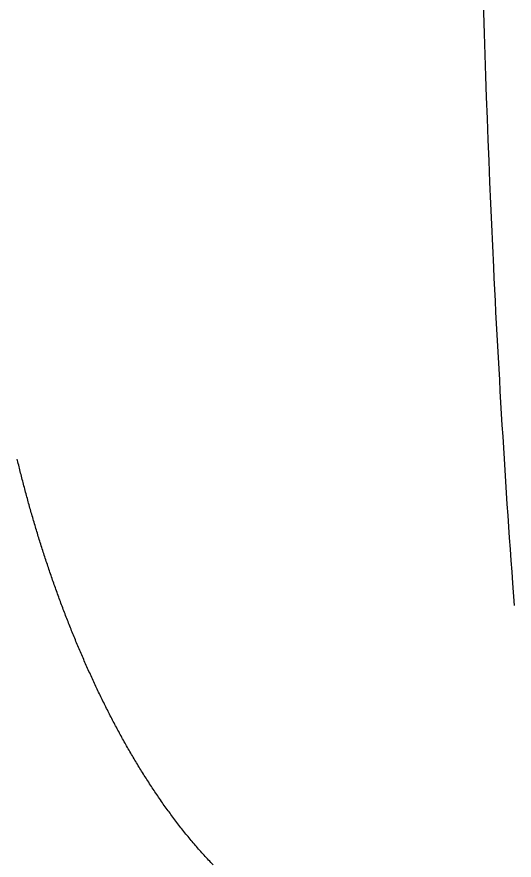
# Model space of a CAD drawing. Extents: x 403 to 503, y 484 to 637.
# Drawn here: x 418.459 to 421.185, y 526.83 to 531.453 of the extents above; entities that cross this region are included whole.
import ezdxf

# ---------------------------------------------------------------- set-up
doc = ezdxf.new("R2010")
doc.units = 0
doc.header["$MEASUREMENT"] = 0
doc.layers.add('1', color=4, linetype='Continuous')
doc.layers.add('SPA', color=2, linetype='Continuous')

# ---------------------------------------------------------------- blocks, each defined once
blk = doc.blocks.new('2010GRANDEE')
at = {"layer": 'SPA', "color": 2, "linetype": 'Continuous'}
for points in [[(17.972, 31.7565), (17.9747, 31.6401), (17.9774, 31.5237), (17.9803, 31.4073), (17.9832, 31.2909), (17.9863, 31.1745), (17.9895, 31.0581), (17.9928, 30.9417), (17.9962, 30.8253), (17.9998, 30.709), (18.0035, 30.5926), (18.0074, 30.4762), (18.0114, 30.3598), (18.0156, 30.2435), (18.02, 30.1271), (18.0245, 30.0108), (18.0292, 29.8944), (18.0342, 29.7781), (18.0393, 29.6618), (18.0501, 29.4291)], [(18.0501, 29.4291), (18.0531, 29.3672), (18.0562, 29.3053), (18.0593, 29.2434), (18.0625, 29.1814), (18.0657, 29.1195), (18.069, 29.0576), (18.0724, 28.9957), (18.0758, 28.9338), (18.0792, 28.8719), (18.0827, 28.81), (18.0863, 28.7481), (18.0899, 28.6862), (18.0935, 28.6243), (18.0972, 28.5624), (18.101, 28.5006), (18.1048, 28.4387), (18.1087, 28.3768), (18.1126, 28.3149), (18.1166, 28.253), (18.1206, 28.1912), (18.1247, 28.1293), (18.1288, 28.0674), (18.133, 28.0056), (18.1372, 27.9437), (18.1415, 27.8819), (18.1459, 27.82), (18.1503, 27.7582), (18.1547, 27.6964), (18.1638, 27.5727)]]:
    blk.add_lwpolyline(points, dxfattribs=at)
at = {"layer": 'SPA', "color": 3, "linetype": 'Continuous'}
blk.add_lwpolyline([(16.5135, 26.152, -0.003901), (16.4887, 26.178, -0.003777), (16.4644, 26.2044, -0.00367), (16.4404, 26.2311, -0.003554), (16.4168, 26.2582, -0.003454), (16.3935, 26.2856, -0.003343), (16.3707, 26.3133, -0.003245), (16.3482, 26.3413, -0.003134), (16.326, 26.3696, -0.003037), (16.3042, 26.3981, -0.00293), (16.2827, 26.4269, -0.002832), (16.2615, 26.4559, -0.002719), (16.2407, 26.4851, -0.002633), (16.2202, 26.5145, -0.002551), (16.1999, 26.5442, -0.002495), (16.18, 26.574, -0.002451), (16.1604, 26.604, -0.002409), (16.1411, 26.6342, -0.002357), (16.122, 26.6646, -0.002312), (16.1032, 26.6952, -0.002263), (16.0847, 26.7259, -0.002218), (16.0665, 26.7568, -0.002168), (16.0485, 26.7878, -0.002123), (16.0308, 26.819, -0.002073), (16.0134, 26.8504, -0.002028), (15.9962, 26.8819, -0.001978), (15.9792, 26.9135, -0.001934), (15.9625, 26.9453, -0.001884), (15.9461, 26.9772, -0.00184), (15.9298, 27.0092, -0.001788), (15.9138, 27.0413, -0.001747), (15.898, 27.0736, -0.001707), (15.8824, 27.1059, -0.00168), (15.8671, 27.1384, -0.001661), (15.8519, 27.171, -0.001642), (15.837, 27.2037, -0.00162), (15.8222, 27.2365, -0.0016), (15.8077, 27.2693, -0.001579), (15.7934, 27.3023, -0.00156), (15.7793, 27.3354, -0.001538), (15.7654, 27.3685, -0.001519), (15.7517, 27.4018, -0.001498), (15.7382, 27.4351, -0.001479), (15.7249, 27.4685, -0.001458), (15.7117, 27.502, -0.001439), (15.6988, 27.5356, -0.001417), (15.6861, 27.5692, -0.001402), (15.6735, 27.603, -0.001388), (15.6612, 27.6367, -0.001379), (15.649, 27.6706, -0.001372), (15.637, 27.7045, -0.001365), (15.6252, 27.7385, -0.001357), (15.6136, 27.7726, -0.00135), (15.6021, 27.8067, -0.001342), (15.5909, 27.8409, -0.001335), (15.5798, 27.8751, -0.001327), (15.5689, 27.9095, -0.001319), (15.5582, 27.9438, -0.001311), (15.5477, 27.9783, -0.001304), (15.5373, 28.0128, -0.001296), (15.5271, 28.0473, -0.001289), (15.5171, 28.082, -0.001281), (15.5073, 28.1166, -0.001274), (15.4977, 28.1514, -0.001268), (15.4882, 28.1861, -0.001267), (15.4789, 28.221, -0.001272), (15.4698, 28.2559, -0.001275), (15.4608, 28.2908, -0.001279), (15.4521, 28.3258, -0.001283), (15.4435, 28.3609, -0.000533), (15.44, 28.3754, -0.00129)], format="xyb", dxfattribs=at)

msp = doc.modelspace()

# ---------------------------------------------------------------- block references
at = {"layer": '1'}
msp.add_blockref('2010GRANDEE', (403.0209, 500.6528), dxfattribs=at)

doc.saveas('drawing.dxf')
